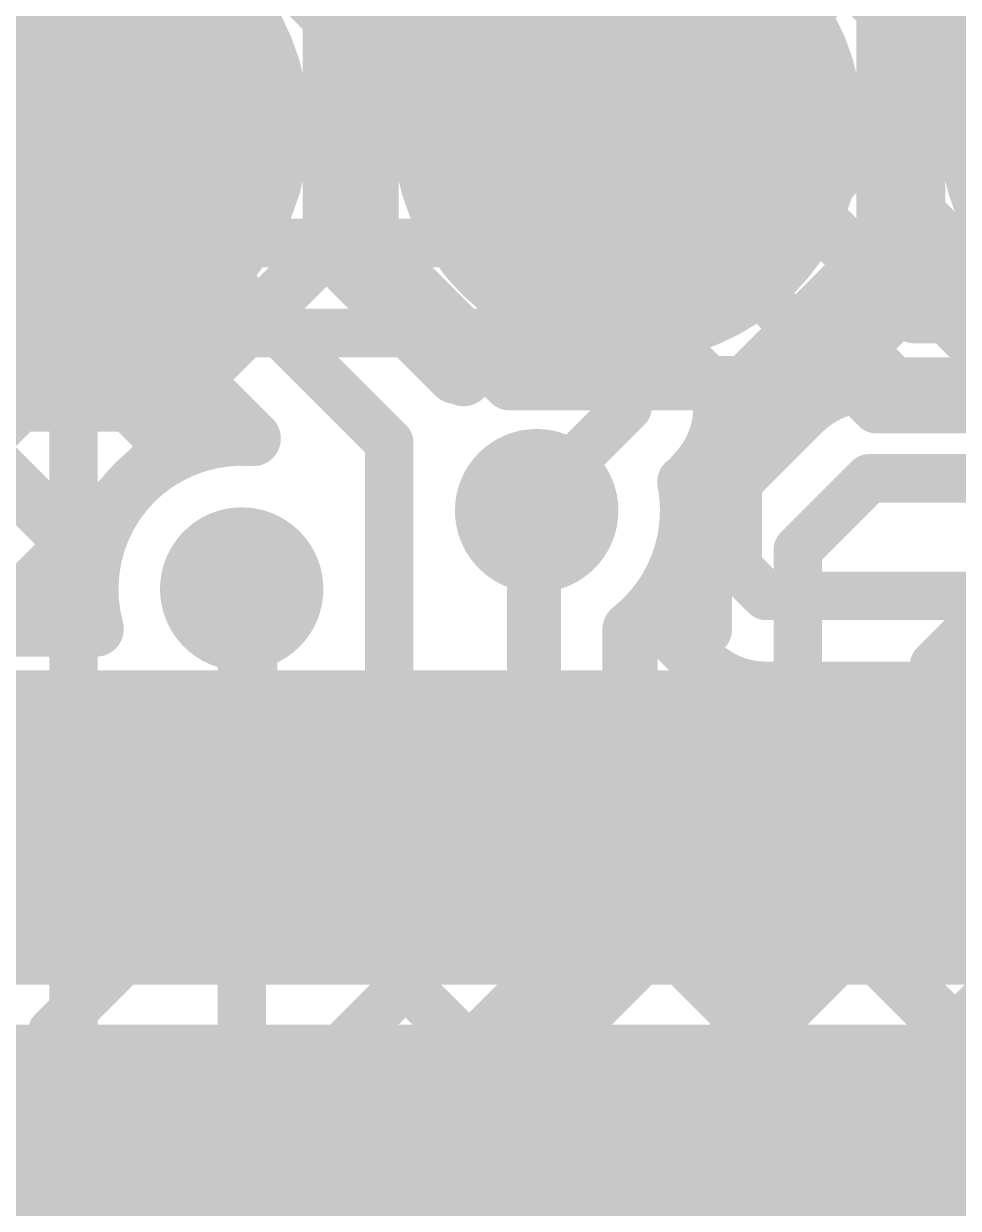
# Model space of a CAD drawing. Header units: millimetres. Extents: x 4.07 to 5.44, y 2.62 to 3.84.
# Drawn here: x 4.6737 to 4.8088, y 3.0578 to 3.229 of the extents above; entities that cross this region are included whole.
import ezdxf

# ---------------------------------------------------------------- set-up
doc = ezdxf.new("R2010")
doc.units = ezdxf.units.MM
doc.header["$MEASUREMENT"] = 0
for name, color, linetype in [('BottomLayer', 5, 'Continuous'), ('BottomSolder', 6, 'Continuous'), ('MultiLayer', 9, 'Continuous'), ('TopLayer', 1, 'Continuous'), ('TopOverlay', 2, 'Continuous'), ('TopPaste', 8, 'Continuous'), ('TopSolder', 216, 'Continuous'), ('ViaHoleLayer', 16, 'Continuous')]:
    doc.layers.add(name, color=color, linetype=linetype)

# ---------------------------------------------------------------- blocks, each defined once
blk = doc.blocks.new('TEST_POINT_4')
at = {"layer": 'TopLayer', "const_width": 0.03}
blk.add_lwpolyline([(-0.015, 0, 1), (0.015, 0, 1)], format="xyb", close=True, dxfattribs=at)
at = {"layer": 'TopOverlay', "const_width": 0.00787}
for points in [[(-0.037, 0.017), (-0.017, 0.037)], [(-0.017, 0.037), (0.017, 0.037)], [(-0.017, 0.037), (0.017, 0.037)], [(0.017, 0.037), (0.037, 0.017)], [(-0.037, -0.017), (-0.037, 0.017)], [(0.037, -0.017), (0.037, 0.017)], [(-0.037, -0.017), (-0.017, -0.037)], [(0.017, -0.037), (0.037, -0.017)], [(-0.017, -0.037), (0.017, -0.037)], [(-0.017, -0.037), (0.017, -0.037)]]:
    blk.add_lwpolyline(points, dxfattribs=at)
at = {"layer": 'TopOverlay', "const_width": 0.00394}
for points in [[(-0.01897, 0.037, 1), (-0.01503, 0.037, 1)], [(-0.01897, 0.037, 1), (-0.01503, 0.037, 1)], [(-0.01897, 0.037, 1), (-0.01503, 0.037, 1)], [(0.01503, 0.037, 1), (0.01897, 0.037, 1)], [(0.01503, 0.037, 1), (0.01897, 0.037, 1)], [(0.01503, 0.037, 1), (0.01897, 0.037, 1)], [(-0.03897, 0.017, 1), (-0.03503, 0.017, 1)], [(-0.03897, 0.017, 1), (-0.03503, 0.017, 1)], [(0.03503, 0.017, 1), (0.03897, 0.017, 1)], [(0.03503, 0.017, 1), (0.03897, 0.017, 1)], [(-0.03897, -0.017, 1), (-0.03503, -0.017, 1)], [(-0.03897, -0.017, 1), (-0.03503, -0.017, 1)], [(0.03503, -0.017, 1), (0.03897, -0.017, 1)], [(0.03503, -0.017, 1), (0.03897, -0.017, 1)], [(-0.01897, -0.037, 1), (-0.01503, -0.037, 1)], [(-0.01897, -0.037, 1), (-0.01503, -0.037, 1)], [(-0.01897, -0.037, 1), (-0.01503, -0.037, 1)], [(0.01503, -0.037, 1), (0.01897, -0.037, 1)], [(0.01503, -0.037, 1), (0.01897, -0.037, 1)], [(0.01503, -0.037, 1), (0.01897, -0.037, 1)]]:
    blk.add_lwpolyline(points, format="xyb", close=True, dxfattribs=at)
at = {"layer": 'TopPaste', "const_width": 0.03}
blk.add_lwpolyline([(-0.015, 0, 1), (0.015, 0, 1)], format="xyb", close=True, dxfattribs=at)
at = {"layer": 'TopSolder', "const_width": 0.034}
blk.add_lwpolyline([(-0.017, 0, 1), (0.017, 0, 1)], format="xyb", close=True, dxfattribs=at)
blk = doc.blocks.new('TEST_POINT_5')
at = {"layer": 'TopLayer', "const_width": 0.03}
blk.add_lwpolyline([(-0.015, 0, 1), (0.015, 0, 1)], format="xyb", close=True, dxfattribs=at)
at = {"layer": 'TopOverlay', "const_width": 0.00787}
for points in [[(-0.037, 0.017), (-0.017, 0.037)], [(-0.017, 0.037), (0.017, 0.037)], [(-0.017, 0.037), (0.017, 0.037)], [(0.017, 0.037), (0.037, 0.017)], [(-0.037, -0.017), (-0.037, 0.017)], [(0.037, -0.017), (0.037, 0.017)], [(-0.037, -0.017), (-0.017, -0.037)], [(0.017, -0.037), (0.037, -0.017)], [(-0.017, -0.037), (0.017, -0.037)], [(-0.017, -0.037), (0.017, -0.037)]]:
    blk.add_lwpolyline(points, dxfattribs=at)
at = {"layer": 'TopOverlay', "const_width": 0.00394}
for points in [[(-0.01897, 0.037, 1), (-0.01503, 0.037, 1)], [(-0.01897, 0.037, 1), (-0.01503, 0.037, 1)], [(-0.01897, 0.037, 1), (-0.01503, 0.037, 1)], [(0.01503, 0.037, 1), (0.01897, 0.037, 1)], [(0.01503, 0.037, 1), (0.01897, 0.037, 1)], [(0.01503, 0.037, 1), (0.01897, 0.037, 1)], [(-0.03897, 0.017, 1), (-0.03503, 0.017, 1)], [(-0.03897, 0.017, 1), (-0.03503, 0.017, 1)], [(0.03503, 0.017, 1), (0.03897, 0.017, 1)], [(0.03503, 0.017, 1), (0.03897, 0.017, 1)], [(-0.03897, -0.017, 1), (-0.03503, -0.017, 1)], [(-0.03897, -0.017, 1), (-0.03503, -0.017, 1)], [(0.03503, -0.017, 1), (0.03897, -0.017, 1)], [(0.03503, -0.017, 1), (0.03897, -0.017, 1)], [(-0.01897, -0.037, 1), (-0.01503, -0.037, 1)], [(-0.01897, -0.037, 1), (-0.01503, -0.037, 1)], [(-0.01897, -0.037, 1), (-0.01503, -0.037, 1)], [(0.01503, -0.037, 1), (0.01897, -0.037, 1)], [(0.01503, -0.037, 1), (0.01897, -0.037, 1)], [(0.01503, -0.037, 1), (0.01897, -0.037, 1)]]:
    blk.add_lwpolyline(points, format="xyb", close=True, dxfattribs=at)
at = {"layer": 'TopPaste', "const_width": 0.03}
blk.add_lwpolyline([(-0.015, 0, 1), (0.015, 0, 1)], format="xyb", close=True, dxfattribs=at)
at = {"layer": 'TopSolder', "const_width": 0.034}
blk.add_lwpolyline([(-0.017, 0, 1), (0.017, 0, 1)], format="xyb", close=True, dxfattribs=at)
blk = doc.blocks.new('TEST_POINT_8')
at = {"layer": 'TopLayer', "const_width": 0.03}
blk.add_lwpolyline([(-0.015, 0, 1), (0.015, 0, 1)], format="xyb", close=True, dxfattribs=at)
at = {"layer": 'TopOverlay', "const_width": 0.00787}
for points in [[(-0.037, 0.017), (-0.017, 0.037)], [(-0.017, 0.037), (0.017, 0.037)], [(-0.017, 0.037), (0.017, 0.037)], [(0.017, 0.037), (0.037, 0.017)], [(-0.037, -0.017), (-0.037, 0.017)], [(0.037, -0.017), (0.037, 0.017)], [(-0.037, -0.017), (-0.017, -0.037)], [(0.017, -0.037), (0.037, -0.017)], [(-0.017, -0.037), (0.017, -0.037)], [(-0.017, -0.037), (0.017, -0.037)]]:
    blk.add_lwpolyline(points, dxfattribs=at)
at = {"layer": 'TopOverlay', "const_width": 0.00394}
for points in [[(-0.01897, 0.037, 1), (-0.01503, 0.037, 1)], [(-0.01897, 0.037, 1), (-0.01503, 0.037, 1)], [(-0.01897, 0.037, 1), (-0.01503, 0.037, 1)], [(0.01503, 0.037, 1), (0.01897, 0.037, 1)], [(0.01503, 0.037, 1), (0.01897, 0.037, 1)], [(0.01503, 0.037, 1), (0.01897, 0.037, 1)], [(-0.03897, 0.017, 1), (-0.03503, 0.017, 1)], [(-0.03897, 0.017, 1), (-0.03503, 0.017, 1)], [(0.03503, 0.017, 1), (0.03897, 0.017, 1)], [(0.03503, 0.017, 1), (0.03897, 0.017, 1)], [(-0.03897, -0.017, 1), (-0.03503, -0.017, 1)], [(-0.03897, -0.017, 1), (-0.03503, -0.017, 1)], [(0.03503, -0.017, 1), (0.03897, -0.017, 1)], [(0.03503, -0.017, 1), (0.03897, -0.017, 1)], [(-0.01897, -0.037, 1), (-0.01503, -0.037, 1)], [(-0.01897, -0.037, 1), (-0.01503, -0.037, 1)], [(-0.01897, -0.037, 1), (-0.01503, -0.037, 1)], [(0.01503, -0.037, 1), (0.01897, -0.037, 1)], [(0.01503, -0.037, 1), (0.01897, -0.037, 1)], [(0.01503, -0.037, 1), (0.01897, -0.037, 1)]]:
    blk.add_lwpolyline(points, format="xyb", close=True, dxfattribs=at)
at = {"layer": 'TopPaste', "const_width": 0.03}
blk.add_lwpolyline([(-0.015, 0, 1), (0.015, 0, 1)], format="xyb", close=True, dxfattribs=at)
at = {"layer": 'TopSolder', "const_width": 0.034}
blk.add_lwpolyline([(-0.017, 0, 1), (0.017, 0, 1)], format="xyb", close=True, dxfattribs=at)
blk = doc.blocks.new('U262_241N_4BVC16_10')
at = {"layer": 'TopLayer'}
for points in [[(-0.0502, 0.00689), (-0.03839, 0.00689), (-0.0502, 0.04429), (-0.03839, 0.04429)], [(-0.03051, 0.00689), (-0.0187, 0.00689), (-0.03051, 0.04429), (-0.0187, 0.04429)], [(-0.01083, 0.00689), (0.00098, 0.00689), (-0.01083, 0.04429), (0.00098, 0.04429)], [(0.00886, 0.00689), (0.02067, 0.00689), (0.00886, 0.04429), (0.02067, 0.04429)], [(0.02854, 0.00689), (0.04035, 0.00689), (0.02854, 0.04429), (0.04035, 0.04429)], [(0.04823, 0.00689), (0.06004, 0.00689), (0.04823, 0.04429), (0.06004, 0.04429)], [(0.06791, 0.00689), (0.07972, 0.00689), (0.06791, 0.04429), (0.07972, 0.04429)], [(-0.06004, -0.04429), (-0.04823, -0.04429), (-0.06004, -0.00689), (-0.04823, -0.00689)], [(-0.04035, -0.04429), (-0.02854, -0.04429), (-0.04035, -0.00689), (-0.02854, -0.00689)], [(-0.02067, -0.04429), (-0.00886, -0.04429), (-0.02067, -0.00689), (-0.00886, -0.00689)], [(-0.00098, -0.04429), (0.01083, -0.04429), (-0.00098, -0.00689), (0.01083, -0.00689)], [(0.0187, -0.04429), (0.03051, -0.04429), (0.0187, -0.00689), (0.03051, -0.00689)], [(0.03839, -0.04429), (0.0502, -0.04429), (0.03839, -0.00689), (0.0502, -0.00689)], [(0.05807, -0.04429), (0.06988, -0.04429), (0.05807, -0.00689), (0.06988, -0.00689)]]:
    blk.add_solid(points, dxfattribs=at)
at = {"layer": 'TopPaste'}
for points in [[(-0.0502, 0.00689), (-0.03839, 0.00689), (-0.0502, 0.04429), (-0.03839, 0.04429)], [(-0.03051, 0.00689), (-0.0187, 0.00689), (-0.03051, 0.04429), (-0.0187, 0.04429)], [(-0.01083, 0.00689), (0.00098, 0.00689), (-0.01083, 0.04429), (0.00098, 0.04429)], [(0.00886, 0.00689), (0.02067, 0.00689), (0.00886, 0.04429), (0.02067, 0.04429)], [(0.02854, 0.00689), (0.04035, 0.00689), (0.02854, 0.04429), (0.04035, 0.04429)], [(0.04823, 0.00689), (0.06004, 0.00689), (0.04823, 0.04429), (0.06004, 0.04429)], [(0.06791, 0.00689), (0.07972, 0.00689), (0.06791, 0.04429), (0.07972, 0.04429)], [(-0.06004, -0.04429), (-0.04823, -0.04429), (-0.06004, -0.00689), (-0.04823, -0.00689)], [(-0.04035, -0.04429), (-0.02854, -0.04429), (-0.04035, -0.00689), (-0.02854, -0.00689)], [(-0.02067, -0.04429), (-0.00886, -0.04429), (-0.02067, -0.00689), (-0.00886, -0.00689)], [(-0.00098, -0.04429), (0.01083, -0.04429), (-0.00098, -0.00689), (0.01083, -0.00689)], [(0.0187, -0.04429), (0.03051, -0.04429), (0.0187, -0.00689), (0.03051, -0.00689)], [(0.03839, -0.04429), (0.0502, -0.04429), (0.03839, -0.00689), (0.0502, -0.00689)], [(0.05807, -0.04429), (0.06988, -0.04429), (0.05807, -0.00689), (0.06988, -0.00689)]]:
    blk.add_solid(points, dxfattribs=at)
at = {"layer": 'TopSolder'}
for points in [[(-0.07388, 0.00289), (-0.05407, 0.00289), (-0.07388, 0.04829), (-0.05407, 0.04829)], [(-0.0542, 0.00289), (-0.03439, 0.00289), (-0.0542, 0.04829), (-0.03439, 0.04829)], [(-0.03451, 0.00289), (-0.0147, 0.00289), (-0.03451, 0.04829), (-0.0147, 0.04829)], [(-0.01483, 0.00289), (0.00498, 0.00289), (-0.01483, 0.04829), (0.00498, 0.04829)], [(0.00486, 0.00289), (0.02467, 0.00289), (0.00486, 0.04829), (0.02467, 0.04829)], [(0.02454, 0.00289), (0.04435, 0.00289), (0.02454, 0.04829), (0.04435, 0.04829)], [(0.04423, 0.00289), (0.06404, 0.00289), (0.04423, 0.04829), (0.06404, 0.04829)], [(0.06391, 0.00289), (0.08372, 0.00289), (0.06391, 0.04829), (0.08372, 0.04829)], [(-0.06404, -0.04829), (-0.04423, -0.04829), (-0.06404, -0.00289), (-0.04423, -0.00289)], [(-0.04435, -0.04829), (-0.02454, -0.04829), (-0.04435, -0.00289), (-0.02454, -0.00289)], [(-0.02467, -0.04829), (-0.00486, -0.04829), (-0.02467, -0.00289), (-0.00486, -0.00289)], [(-0.00498, -0.04829), (0.01483, -0.04829), (-0.00498, -0.00289), (0.01483, -0.00289)], [(0.0147, -0.04829), (0.03451, -0.04829), (0.0147, -0.00289), (0.03451, -0.00289)], [(0.03439, -0.04829), (0.0542, -0.04829), (0.03439, -0.00289), (0.0542, -0.00289)], [(0.05407, -0.04829), (0.07388, -0.04829), (0.05407, -0.00289), (0.07388, -0.00289)], [(0.07376, -0.04829), (0.09357, -0.04829), (0.07376, -0.00289), (0.09357, -0.00289)]]:
    blk.add_solid(points, dxfattribs=at)

msp = doc.modelspace()

# ---------------------------------------------------------------- linework, layer by layer
at = {"layer": 'BottomLayer'}
for points, const_width in [([(4.57844, 3.13594), (4.99788, 3.55538)], 0.008), ([(4.68033, 3.20955), (5.02447, 3.55369)], 0.008), ([(4.70983, 3.21076), (5.05169, 3.55262)], 0.008), ([(4.73811, 3.21076), (5.0628, 3.53545)], 0.008), ([(4.54164, 3.46281), (4.81769, 3.18676)], 0.008), ([(4.5703, 3.46243), (4.84597, 3.18676)], 0.008), ([(4.52071, 3.45546), (4.76541, 3.21076)], 0.008), ([(4.50649, 3.44139), (4.73712, 3.21076)], 0.008), ([(4.48774, 3.43186), (4.70884, 3.21076)], 0.008), ([(4.76639, 3.21076), (4.96655, 3.41092)], 0.008), ([(4.48774, 3.40357), (4.68135, 3.20996)], 0.008), ([(4.7866, 3.20268), (4.97441, 3.39049)], 0.008), ([(4.80074, 3.18853), (4.98944, 3.37724)], 0.008), ([(4.68592, 3.21076), (4.77292, 3.21076)], 0.008), ([(4.6554, 3.18583), (4.67635, 3.20678)], 0.008), ([(4.7825, 3.20678), (4.80251, 3.18676)], 0.008), ([(4.66492, 3.17626), (4.68592, 3.19726)], 0.007), ([(4.68592, 3.19726), (4.77292, 3.19726)], 0.007), ([(4.77292, 3.19726), (4.79692, 3.17326)], 0.007), ([(4.80251, 3.18676), (4.91192, 3.18676)], 0.008), ([(4.68092, 3.17226), (4.69292, 3.18426)], 0.007), ([(4.69292, 3.18426), (4.76592, 3.18426)], 0.007), ([(4.76592, 3.18426), (4.77692, 3.17326)], 0.007), ([(4.77692, 3.15036), (4.77692, 3.17326)], 0.007), ([(4.79692, 3.17326), (4.91192, 3.17326)], 0.007), ([(4.68092, 3.05426), (4.68092, 3.17226)], 0.007), ([(4.74787, 3.10921), (4.74787, 3.15858)], 0.007), ([(4.77692, 3.15036), (4.78102, 3.14626)], 0.007), ([(4.70525, 3.05359), (4.70525, 3.14726)], 0.007), ([(4.78102, 3.14626), (4.86692, 3.14626)], 0.007), ([(4.76137, 3.10921), (4.76137, 3.14145)], 0.008), ([(4.7674, 3.14079), (4.77145, 3.13674)], 0.008), ([(4.76137, 3.12088), (4.77478, 3.13429)], 0.008), ([(4.73175, 3.06298), (4.80153, 3.13276)], 0.008), ([(4.74637, 3.04932), (4.82982, 3.13276)], 0.008), ([(4.78102, 3.13276), (4.85163, 3.13276)], 0.008), ([(4.78684, 3.13276), (4.84648, 3.07312)], 0.008), ([(4.76137, 3.12994), (4.84755, 3.04376)], 0.008), ([(4.77019, 3.04485), (4.85502, 3.12968)], 0.008), ([(4.77544, 3.02182), (4.86895, 3.11532)], 0.008), ([(4.71825, 3.07959), (4.74787, 3.10921)], 0.007), ([(4.75992, 3.10311), (4.81127, 3.05176)], 0.008), ([(4.73175, 3.07399), (4.75739, 3.09963)], 0.008), ([(4.74625, 3.08849), (4.79519, 3.03955)], 0.008), ([(4.71825, 3.03162), (4.71825, 3.07959)], 0.007), ([(4.73211, 3.07435), (4.75539, 3.05106)], 0.008), ([(4.73175, 3.04726), (4.73175, 3.07399)], 0.008)]:
    msp.add_lwpolyline(points, dxfattribs=dict(at, const_width=const_width))
at = {"layer": 'BottomLayer', "const_width": 0.008}
for points in [[(4.67635, 3.20678, -0.199679), (4.68592, 3.21076)], [(4.67638, 3.2068, -0.198912), (4.68592, 3.21076)], [(4.77292, 3.21076, -0.199679), (4.7825, 3.20678)], [(4.77292, 3.21076, -0.198912), (4.78247, 3.2068)], [(4.76467, 3.14468, -0.053096), (4.76137, 3.14145)], [(4.7674, 3.14079, -0.088722), (4.76467, 3.14468)], [(4.76738, 3.14081, -0.087979), (4.76467, 3.14468)], [(4.78102, 3.13276, -0.199679), (4.77145, 3.13674)], [(4.78102, 3.13276, -0.198912), (4.77148, 3.13671)], [(4.76137, 3.10921, -0.199679), (4.75739, 3.09963)], [(4.76137, 3.10921, -0.198912), (4.75742, 3.09966)]]:
    msp.add_lwpolyline(points, format="xyb", dxfattribs=at)
at = {"layer": 'BottomLayer'}
for points, const_width in [([(4.67833, 3.20955, 1), (4.68233, 3.20955, 1)], 0.004), ([(4.67935, 3.20996, 1), (4.68335, 3.20996, 1)], 0.004), ([(4.68392, 3.21076, 1), (4.68792, 3.21076, 1)], 0.004), ([(4.68392, 3.21076, 1), (4.68792, 3.21076, 1)], 0.004), ([(4.68392, 3.21076, 1), (4.68792, 3.21076, 1)], 0.004), ([(4.70684, 3.21076, 1), (4.71084, 3.21076, 1)], 0.004), ([(4.70782, 3.21076, 1), (4.71183, 3.21076, 1)], 0.004), ([(4.73512, 3.21076, 1), (4.73912, 3.21076, 1)], 0.004), ([(4.73611, 3.21076, 1), (4.74011, 3.21076, 1)], 0.004), ([(4.76341, 3.21076, 1), (4.76741, 3.21076, 1)], 0.004), ([(4.76439, 3.21076, 1), (4.76839, 3.21076, 1)], 0.004), ([(4.77092, 3.21076, 1), (4.77492, 3.21076, 1)], 0.004), ([(4.77092, 3.21076, 1), (4.77492, 3.21076, 1)], 0.004), ([(4.77092, 3.21076, 1), (4.77492, 3.21076, 1)], 0.004), ([(4.67435, 3.20678, 1), (4.67835, 3.20678, 1)], 0.004), ([(4.67435, 3.20678, 1), (4.67835, 3.20678, 1)], 0.004), ([(4.67438, 3.2068, 1), (4.67838, 3.2068, 1)], 0.004), ([(4.78047, 3.2068, 1), (4.78447, 3.2068, 1)], 0.004), ([(4.7805, 3.20678, 1), (4.7845, 3.20678, 1)], 0.004), ([(4.7805, 3.20678, 1), (4.7845, 3.20678, 1)], 0.004), ([(4.7846, 3.20268, 1), (4.7886, 3.20268, 1)], 0.004), ([(4.68417, 3.19726, 1), (4.68767, 3.19726, 1)], 0.0035), ([(4.68417, 3.19726, 1), (4.68767, 3.19726, 1)], 0.0035), ([(4.77117, 3.19726, 1), (4.77467, 3.19726, 1)], 0.0035), ([(4.77117, 3.19726, 1), (4.77467, 3.19726, 1)], 0.0035), ([(4.79874, 3.18853, 1), (4.80274, 3.18853, 1)], 0.004), ([(4.80051, 3.18676, 1), (4.80451, 3.18676, 1)], 0.004), ([(4.80051, 3.18676, 1), (4.80451, 3.18676, 1)], 0.004), ([(4.69117, 3.18426, 1), (4.69467, 3.18426, 1)], 0.0035), ([(4.69117, 3.18426, 1), (4.69467, 3.18426, 1)], 0.0035), ([(4.76417, 3.18426, 1), (4.76767, 3.18426, 1)], 0.0035), ([(4.76417, 3.18426, 1), (4.76767, 3.18426, 1)], 0.0035), ([(4.77517, 3.17326, 1), (4.77867, 3.17326, 1)], 0.0035), ([(4.77517, 3.17326, 1), (4.77867, 3.17326, 1)], 0.0035), ([(4.79517, 3.17326, 1), (4.79867, 3.17326, 1)], 0.0035), ([(4.79517, 3.17326, 1), (4.79867, 3.17326, 1)], 0.0035), ([(4.67917, 3.17226, 1), (4.68267, 3.17226, 1)], 0.0035), ([(4.67917, 3.17226, 1), (4.68267, 3.17226, 1)], 0.0035), ([(4.74196, 3.15858, 1), (4.75378, 3.15858, 1)], 0.01181), ([(4.74612, 3.15858, 1), (4.74962, 3.15858, 1)], 0.0035), ([(4.69934, 3.14726, 1), (4.71115, 3.14726, 1)], 0.01181), ([(4.77517, 3.15036, 1), (4.77867, 3.15036, 1)], 0.0035), ([(4.77517, 3.15036, 1), (4.77867, 3.15036, 1)], 0.0035), ([(4.7035, 3.14726, 1), (4.707, 3.14726, 1)], 0.0035), ([(4.76267, 3.14468, 1), (4.76667, 3.14468, 1)], 0.004), ([(4.76267, 3.14468, 1), (4.76667, 3.14468, 1)], 0.004), ([(4.76267, 3.14468, 1), (4.76667, 3.14468, 1)], 0.004), ([(4.77927, 3.14626, 1), (4.78277, 3.14626, 1)], 0.0035), ([(4.77927, 3.14626, 1), (4.78277, 3.14626, 1)], 0.0035), ([(4.75937, 3.14145, 1), (4.76337, 3.14145, 1)], 0.004), ([(4.75937, 3.14145, 1), (4.76337, 3.14145, 1)], 0.004), ([(4.76538, 3.14081, 1), (4.76938, 3.14081, 1)], 0.004), ([(4.7654, 3.14079, 1), (4.7694, 3.14079, 1)], 0.004), ([(4.7654, 3.14079, 1), (4.7694, 3.14079, 1)], 0.004), ([(4.76945, 3.13674, 1), (4.77345, 3.13674, 1)], 0.004), ([(4.76945, 3.13674, 1), (4.77345, 3.13674, 1)], 0.004), ([(4.76948, 3.13671, 1), (4.77348, 3.13671, 1)], 0.004), ([(4.77278, 3.13429, 1), (4.77678, 3.13429, 1)], 0.004), ([(4.77902, 3.13276, 1), (4.78302, 3.13276, 1)], 0.004), ([(4.77902, 3.13276, 1), (4.78302, 3.13276, 1)], 0.004), ([(4.77902, 3.13276, 1), (4.78302, 3.13276, 1)], 0.004), ([(4.78484, 3.13276, 1), (4.78884, 3.13276, 1)], 0.004), ([(4.79953, 3.13276, 1), (4.80353, 3.13276, 1)], 0.004), ([(4.75937, 3.12994, 1), (4.76337, 3.12994, 1)], 0.004), ([(4.75937, 3.12088, 1), (4.76337, 3.12088, 1)], 0.004), ([(4.74612, 3.10921, 1), (4.74962, 3.10921, 1)], 0.0035), ([(4.74612, 3.10921, 1), (4.74962, 3.10921, 1)], 0.0035), ([(4.75937, 3.10921, 1), (4.76337, 3.10921, 1)], 0.004), ([(4.75937, 3.10921, 1), (4.76337, 3.10921, 1)], 0.004), ([(4.75937, 3.10921, 1), (4.76337, 3.10921, 1)], 0.004), ([(4.75792, 3.10311, 1), (4.76192, 3.10311, 1)], 0.004), ([(4.75539, 3.09963, 1), (4.75939, 3.09963, 1)], 0.004), ([(4.75539, 3.09963, 1), (4.75939, 3.09963, 1)], 0.004), ([(4.75542, 3.09966, 1), (4.75942, 3.09966, 1)], 0.004), ([(4.74425, 3.08849, 1), (4.74825, 3.08849, 1)], 0.004), ([(4.7165, 3.07959, 1), (4.72, 3.07959, 1)], 0.0035), ([(4.7165, 3.07959, 1), (4.72, 3.07959, 1)], 0.0035), ([(4.73011, 3.07435, 1), (4.73411, 3.07435, 1)], 0.004), ([(4.72975, 3.07399, 1), (4.73375, 3.07399, 1)], 0.004), ([(4.72975, 3.07399, 1), (4.73375, 3.07399, 1)], 0.004), ([(4.72975, 3.06298, 1), (4.73375, 3.06298, 1)], 0.004)]:
    msp.add_lwpolyline(points, format="xyb", close=True, dxfattribs=dict(at, const_width=const_width))
at = {"layer": 'BottomSolder', "const_width": 0.00991}
for points in [[(4.74292, 3.15858, 1), (4.75282, 3.15858, 1)], [(4.7003, 3.14726, 1), (4.7102, 3.14726, 1)]]:
    msp.add_lwpolyline(points, format="xyb", close=True, dxfattribs=at)
at = {"layer": 'MultiLayer', "const_width": 0.01181}
for points in [[(4.74196, 3.15858, 1), (4.75378, 3.15858, 1)], [(4.69934, 3.14726, 1), (4.71115, 3.14726, 1)]]:
    msp.add_lwpolyline(points, format="xyb", close=True, dxfattribs=at)
at = {"layer": 'TopLayer'}
for points, const_width in [([(4.721, 3.194), (4.721, 3.234)], 0.008), ([(4.721, 3.194), (4.721, 3.234)], 0.008), ([(4.681, 3.214), (4.681, 3.214)], 0.007), ([(4.681, 3.214), (4.72656, 3.16844)], 0.007), ([(4.761, 3.1735), (4.761, 3.214)], 0.007), ([(4.64087, 3.19387), (4.68376, 3.15099)], 0.008), ([(4.72055, 3.19355), (4.73608, 3.17802)], 0.008), ([(4.721, 3.194), (4.73733, 3.17767)], 0.008), ([(4.781, 3.174), (4.8005, 3.1935)], 0.008), ([(4.8005, 3.1935), (4.81724, 3.17676)], 0.008), ([(4.76965, 3.15745), (4.8031, 3.1909)], 0.008), ([(4.79158, 3.18458), (4.79941, 3.17676)], 0.008), ([(4.79592, 3.17676), (4.81724, 3.17676)], 0.008), ([(4.661, 3.174), (4.701, 3.174)], 0.008), ([(4.66194, 3.16288), (4.67307, 3.174)], 0.008), ([(4.68903, 3.174), (4.69601, 3.16702)], 0.008), ([(4.69171, 3.16436), (4.70163, 3.17428)], 0.008), ([(4.70145, 3.17445), (4.7069, 3.16901)], 0.008), ([(4.7745, 3.174), (4.781, 3.174)], 0.008), ([(4.74787, 3.16037), (4.761, 3.1735)], 0.007), ([(4.7745, 3.17338), (4.78073, 3.16716)], 0.008), ([(4.7761, 3.16253), (4.78635, 3.17278)], 0.008), ([(4.72656, 3.11279), (4.72656, 3.16844)], 0.007), ([(4.78561, 3.15295), (4.79592, 3.16326)], 0.007), ([(4.79592, 3.16326), (4.82992, 3.16326)], 0.007), ([(4.66917, 3.14182), (4.68815, 3.16079)], 0.008), ([(4.74787, 3.15858), (4.74787, 3.16037)], 0.007), ([(4.74706, 3.15777), (4.74787, 3.15858)], 0.007), ([(4.74706, 3.11361), (4.74706, 3.15777)], 0.007), ([(4.77211, 3.14149), (4.77211, 3.15295)], 0.008), ([(4.78561, 3.11279), (4.78561, 3.15295)], 0.007), ([(4.76839, 3.1512), (4.77211, 3.14748)], 0.008), ([(4.70525, 3.14726), (4.70687, 3.14563)], 0.007), ([(4.70687, 3.11279), (4.70687, 3.14563)], 0.007), ([(4.8053, 3.13626), (4.8153, 3.14626)], 0.007), ([(4.67128, 3.14149), (4.68341, 3.14149)], 0.008), ([(4.67128, 3.14149), (4.68341, 3.14149)], 0.008), ([(4.76215, 3.14149), (4.76971, 3.14149)], 0.008), ([(4.8053, 3.11279), (4.8053, 3.13626)], 0.007), ([(4.68683, 3.09226), (4.68683, 3.11243)], 0.007), ([(4.72656, 3.11279), (4.72692, 3.11243)], 0.007), ([(4.72692, 3.09226), (4.72692, 3.11243)], 0.007), ([(4.74624, 3.11279), (4.74706, 3.11361)], 0.007), ([(4.78525, 3.09226), (4.78525, 3.11243)], 0.007), ([(4.67783, 3.08326), (4.68683, 3.09226)], 0.007), ([(4.72692, 3.09226), (4.73592, 3.08326)], 0.007), ([(4.77625, 3.08326), (4.78525, 3.09226)], 0.007), ([(4.73592, 3.06209), (4.73592, 3.08326)], 0.007), ([(4.77625, 3.01259), (4.77625, 3.08326)], 0.007), ([(4.67735, 3.01583), (4.67735, 3.06161)], 0.007), ([(4.71672, 3.06161), (4.71692, 3.06141)], 0.007), ([(4.71672, 3.03246), (4.71672, 3.06161)], 0.007), ([(4.73592, 3.06209), (4.7364, 3.06161)], 0.007), ([(4.75609, 3.0304), (4.75609, 3.06161)], 0.007)]:
    msp.add_lwpolyline(points, dxfattribs=dict(at, const_width=const_width))
for points, const_width in [([(4.67925, 3.214, 1), (4.68275, 3.214, 1)], 0.0035), ([(4.67925, 3.214, 1), (4.68275, 3.214, 1)], 0.0035), ([(4.67925, 3.214, 1), (4.68275, 3.214, 1)], 0.0035), ([(4.75925, 3.214, 1), (4.76275, 3.214, 1)], 0.0035), ([(4.71855, 3.19355, 1), (4.72255, 3.19355, 1)], 0.004), ([(4.719, 3.194, 1), (4.723, 3.194, 1)], 0.004), ([(4.719, 3.194, 1), (4.723, 3.194, 1)], 0.004), ([(4.719, 3.194, 1), (4.723, 3.194, 1)], 0.004), ([(4.7985, 3.1935, 1), (4.8025, 3.1935, 1)], 0.004), ([(4.7985, 3.1935, 1), (4.8025, 3.1935, 1)], 0.004), ([(4.8011, 3.1909, 1), (4.8051, 3.1909, 1)], 0.004), ([(4.78958, 3.18458, 1), (4.79358, 3.18458, 1)], 0.004), ([(4.73408, 3.17802, 1), (4.73808, 3.17802, 1)], 0.004), ([(4.73533, 3.17767, 1), (4.73933, 3.17767, 1)], 0.004), ([(4.79392, 3.17676, 1), (4.79792, 3.17676, 1)], 0.004), ([(4.79392, 3.17676, 1), (4.79792, 3.17676, 1)], 0.004), ([(4.79392, 3.17676, 1), (4.79792, 3.17676, 1)], 0.004), ([(4.79741, 3.17676, 1), (4.80141, 3.17676, 1)], 0.004), ([(4.67107, 3.174, 1), (4.67507, 3.174, 1)], 0.004), ([(4.68703, 3.174, 1), (4.69103, 3.174, 1)], 0.004), ([(4.699, 3.174, 1), (4.703, 3.174, 1)], 0.004), ([(4.69945, 3.17445, 1), (4.70345, 3.17445, 1)], 0.004), ([(4.69963, 3.17428, 1), (4.70363, 3.17428, 1)], 0.004), ([(4.7725, 3.174, 1), (4.7765, 3.174, 1)], 0.004), ([(4.7725, 3.1735, 1), (4.7765, 3.1735, 1)], 0.004), ([(4.7725, 3.1735, 1), (4.7765, 3.1735, 1)], 0.004), ([(4.779, 3.174, 1), (4.783, 3.174, 1)], 0.004), ([(4.779, 3.174, 1), (4.783, 3.174, 1)], 0.004), ([(4.75925, 3.1735, 1), (4.76275, 3.1735, 1)], 0.0035), ([(4.75925, 3.1735, 1), (4.76275, 3.1735, 1)], 0.0035), ([(4.7725, 3.17338, 1), (4.7765, 3.17338, 1)], 0.004), ([(4.78435, 3.17278, 1), (4.78835, 3.17278, 1)], 0.004), ([(4.78435, 3.17278, 1), (4.78835, 3.17278, 1)], 0.004), ([(4.78438, 3.1728, 1), (4.78838, 3.1728, 1)], 0.004), ([(4.7049, 3.16901, 1), (4.7089, 3.16901, 1)], 0.004), ([(4.7049, 3.16901, 1), (4.7089, 3.16901, 1)], 0.004), ([(4.69401, 3.16702, 1), (4.69801, 3.16702, 1)], 0.004), ([(4.72481, 3.16844, 1), (4.72831, 3.16844, 1)], 0.0035), ([(4.72481, 3.16844, 1), (4.72831, 3.16844, 1)], 0.0035), ([(4.77873, 3.16716, 1), (4.78273, 3.16716, 1)], 0.004), ([(4.74196, 3.15858, 1), (4.75378, 3.15858, 1)], 0.01181), ([(4.68971, 3.16436, 1), (4.69371, 3.16436, 1)], 0.004), ([(4.76852, 3.16393, 1), (4.77252, 3.16393, 1)], 0.004), ([(4.76855, 3.16395, 1), (4.77255, 3.16395, 1)], 0.004), ([(4.76729, 3.1627, 1), (4.77129, 3.1627, 1)], 0.004), ([(4.77407, 3.1625, 1), (4.77807, 3.1625, 1)], 0.004), ([(4.7741, 3.16253, 1), (4.7781, 3.16253, 1)], 0.004), ([(4.7741, 3.16253, 1), (4.7781, 3.16253, 1)], 0.004), ([(4.79417, 3.16326, 1), (4.79767, 3.16326, 1)], 0.0035), ([(4.79417, 3.16326, 1), (4.79767, 3.16326, 1)], 0.0035), ([(4.68615, 3.16079, 1), (4.69015, 3.16079, 1)], 0.004), ([(4.74612, 3.16037, 1), (4.74962, 3.16037, 1)], 0.0035), ([(4.74612, 3.16037, 1), (4.74962, 3.16037, 1)], 0.0035), ([(4.74612, 3.15858, 1), (4.74962, 3.15858, 1)], 0.0035), ([(4.74612, 3.15858, 1), (4.74962, 3.15858, 1)], 0.0035), ([(4.76768, 3.15858, 1), (4.77168, 3.15858, 1)], 0.004), ([(4.76768, 3.15858, 1), (4.77168, 3.15858, 1)], 0.004), ([(4.74531, 3.15777, 1), (4.74881, 3.15777, 1)], 0.0035), ([(4.74531, 3.15777, 1), (4.74881, 3.15777, 1)], 0.0035), ([(4.76765, 3.15745, 1), (4.77165, 3.15745, 1)], 0.004), ([(4.69934, 3.14726, 1), (4.71115, 3.14726, 1)], 0.01181), ([(4.77011, 3.15295, 1), (4.77411, 3.15295, 1)], 0.004), ([(4.77011, 3.15295, 1), (4.77411, 3.15295, 1)], 0.004), ([(4.77011, 3.15295, 1), (4.77411, 3.15295, 1)], 0.004), ([(4.78386, 3.15295, 1), (4.78736, 3.15295, 1)], 0.0035), ([(4.78386, 3.15295, 1), (4.78736, 3.15295, 1)], 0.0035), ([(4.68176, 3.15099, 1), (4.68576, 3.15099, 1)], 0.004), ([(4.76639, 3.1512, 1), (4.77039, 3.1512, 1)], 0.004), ([(4.7035, 3.14726, 1), (4.707, 3.14726, 1)], 0.0035), ([(4.77011, 3.14748, 1), (4.77411, 3.14748, 1)], 0.004), ([(4.70512, 3.14563, 1), (4.70862, 3.14563, 1)], 0.0035), ([(4.70512, 3.14563, 1), (4.70862, 3.14563, 1)], 0.0035), ([(4.66928, 3.14149, 1), (4.67328, 3.14149, 1)], 0.004), ([(4.66928, 3.14149, 1), (4.67328, 3.14149, 1)], 0.004), ([(4.68141, 3.14149, 1), (4.68541, 3.14149, 1)], 0.004), ([(4.68141, 3.14149, 1), (4.68541, 3.14149, 1)], 0.004), ([(4.68221, 3.14149, 1), (4.68621, 3.14149, 1)], 0.004), ([(4.75943, 3.14149, 1), (4.76343, 3.14149, 1)], 0.004), ([(4.76015, 3.14149, 1), (4.76415, 3.14149, 1)], 0.004), ([(4.76771, 3.14149, 1), (4.77171, 3.14149, 1)], 0.004), ([(4.77011, 3.14149, 1), (4.77411, 3.14149, 1)], 0.004), ([(4.80355, 3.13626, 1), (4.80705, 3.13626, 1)], 0.0035), ([(4.80355, 3.13626, 1), (4.80705, 3.13626, 1)], 0.0035), ([(4.68508, 3.11243, 1), (4.68858, 3.11243, 1)], 0.0035), ([(4.70512, 3.11279, 1), (4.70862, 3.11279, 1)], 0.0035), ([(4.72481, 3.11279, 1), (4.72831, 3.11279, 1)], 0.0035), ([(4.72481, 3.11279, 1), (4.72831, 3.11279, 1)], 0.0035), ([(4.72517, 3.11243, 1), (4.72867, 3.11243, 1)], 0.0035), ([(4.72517, 3.11243, 1), (4.72867, 3.11243, 1)], 0.0035), ([(4.74449, 3.11279, 1), (4.74799, 3.11279, 1)], 0.0035), ([(4.74531, 3.11361, 1), (4.74881, 3.11361, 1)], 0.0035), ([(4.74531, 3.11361, 1), (4.74881, 3.11361, 1)], 0.0035), ([(4.7835, 3.11243, 1), (4.787, 3.11243, 1)], 0.0035), ([(4.78386, 3.11279, 1), (4.78736, 3.11279, 1)], 0.0035), ([(4.80355, 3.11279, 1), (4.80705, 3.11279, 1)], 0.0035), ([(4.68508, 3.09226, 1), (4.68858, 3.09226, 1)], 0.0035), ([(4.68508, 3.09226, 1), (4.68858, 3.09226, 1)], 0.0035), ([(4.72517, 3.09226, 1), (4.72867, 3.09226, 1)], 0.0035), ([(4.72517, 3.09226, 1), (4.72867, 3.09226, 1)], 0.0035), ([(4.7835, 3.09226, 1), (4.787, 3.09226, 1)], 0.0035), ([(4.7835, 3.09226, 1), (4.787, 3.09226, 1)], 0.0035), ([(4.67608, 3.08326, 1), (4.67958, 3.08326, 1)], 0.0035), ([(4.73417, 3.08326, 1), (4.73767, 3.08326, 1)], 0.0035), ([(4.73417, 3.08326, 1), (4.73767, 3.08326, 1)], 0.0035), ([(4.7745, 3.08326, 1), (4.778, 3.08326, 1)], 0.0035), ([(4.7745, 3.08326, 1), (4.778, 3.08326, 1)], 0.0035), ([(4.6756, 3.06161, 1), (4.6791, 3.06161, 1)], 0.0035), ([(4.71497, 3.06161, 1), (4.71847, 3.06161, 1)], 0.0035), ([(4.71497, 3.06161, 1), (4.71847, 3.06161, 1)], 0.0035), ([(4.71517, 3.06141, 1), (4.71867, 3.06141, 1)], 0.0035), ([(4.73417, 3.06209, 1), (4.73767, 3.06209, 1)], 0.0035), ([(4.73417, 3.06209, 1), (4.73767, 3.06209, 1)], 0.0035), ([(4.73465, 3.06161, 1), (4.73815, 3.06161, 1)], 0.0035), ([(4.75434, 3.06161, 1), (4.75784, 3.06161, 1)], 0.0035)]:
    msp.add_lwpolyline(points, format="xyb", close=True, dxfattribs=dict(at, const_width=const_width))
at = {"layer": 'TopLayer', "const_width": 0.008}
for points in [[(4.78635, 3.17278, -0.199679), (4.79592, 3.17676)], [(4.78638, 3.1728, -0.198912), (4.79592, 3.17676)], [(4.7745, 3.1735, -0.199679), (4.77052, 3.16393)], [(4.7745, 3.1735, -0.198912), (4.77055, 3.16395)], [(4.68421, 3.14149, -0.518741), (4.7069, 3.16901)], [(4.76929, 3.1627, -0.047496), (4.76968, 3.15858)], [(4.77211, 3.15295, -0.199679), (4.7761, 3.16253)], [(4.77211, 3.15295, -0.198912), (4.77607, 3.1625)], [(4.76968, 3.15858, -0.228902), (4.76143, 3.14149)]]:
    msp.add_lwpolyline(points, format="xyb", dxfattribs=at)
at = {"layer": 'TopSolder', "const_width": 0.00991}
for points in [[(4.74292, 3.15858, 1), (4.75282, 3.15858, 1)], [(4.7003, 3.14726, 1), (4.7102, 3.14726, 1)]]:
    msp.add_lwpolyline(points, format="xyb", close=True, dxfattribs=at)
at = {"layer": 'ViaHoleLayer', "const_width": 0.00591}
for points in [[(4.74492, 3.15858, 1), (4.75082, 3.15858, 1)], [(4.7023, 3.14726, 1), (4.7082, 3.14726, 1)]]:
    msp.add_lwpolyline(points, format="xyb", close=True, dxfattribs=at)

# ---------------------------------------------------------------- block references
for name, p in [('TEST_POINT_5', (4.681, 3.214)), ('TEST_POINT_4', (4.761, 3.214)), ('TEST_POINT_8', (4.84, 3.214))]:
    msp.add_blockref(name, p)
at = {"rotation": 360}
msp.add_blockref('U262_241N_4BVC16_10', (4.73148, 3.0872), dxfattribs=at)

doc.saveas('drawing.dxf')
